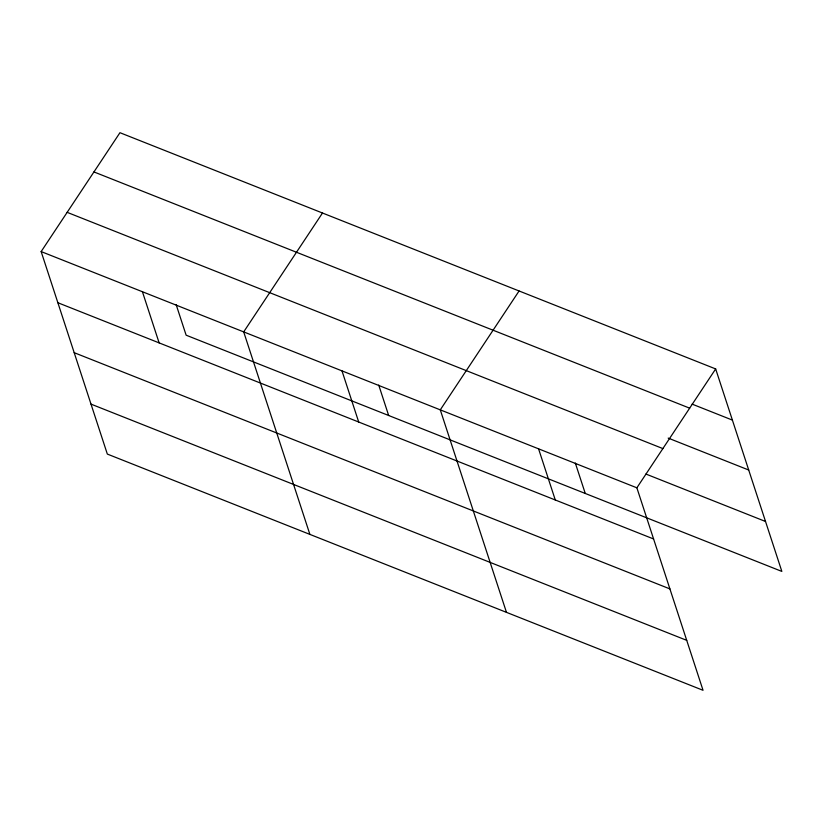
<?xml version="1.0" encoding="UTF-8"?>
<svg xmlns="http://www.w3.org/2000/svg" width="823" height="823" viewBox="0 0 823 823"><rect width="100%" height="100%" fill="white"/><g stroke="black" fill="none" stroke-linecap="round" stroke-linejoin="round"><path stroke-width="1.23" d="M41.15 251.581L636.868 487.813L703.048 690.302L107.329 454.07L41.15 251.581L119.952 132.698L715.671 368.93L781.85 571.419L186.132 335.187L176.184 304.736M322.493 213.023L243.69 331.895L309.88 534.384M519.076 290.982L440.284 409.854L506.464 612.343M636.868 487.813L715.671 368.93M692.122 404.124L732.388 420.09M93.945 171.935L689.664 408.167M668.183 438.093L748.714 470.026M67.157 212.344L662.875 448.586M645.921 474.048L765.524 521.484M57.867 302.73L653.585 538.962M74.193 352.676L669.912 588.908M91.014 404.124L686.732 640.356M575.308 463.01L585.266 493.461M538.571 448.833L555.288 499.983M378.724 385.061L388.672 415.512M341.987 370.875L358.705 422.024M142.42 291.733L159.137 342.893"/></g></svg>
